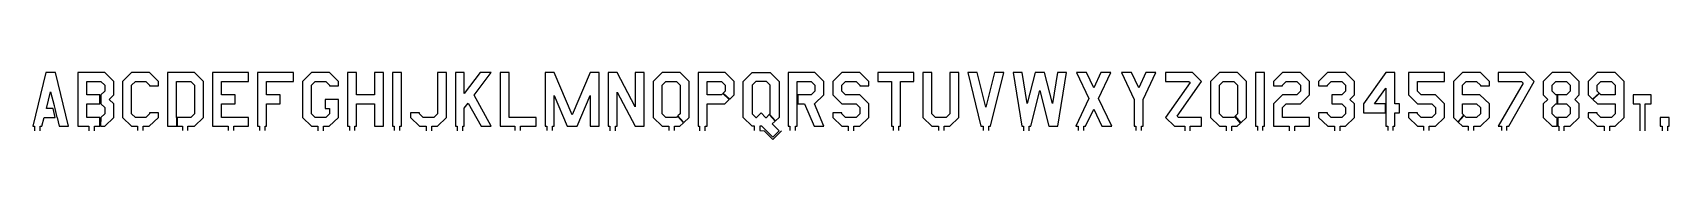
# Model space of a CAD drawing. Extents: x -244 to 1520, y 273 to 346.
import ezdxf

# ---------------------------------------------------------------- set-up
doc = ezdxf.new("R2010")
doc.units = 0

msp = doc.modelspace()

# ---------------------------------------------------------------- linework, layer by layer
at = {"layer": 'Calque 1', "color": 4}
for p, q in [((-229.843528, 345.752714), (-243.901722, 287.579658)), ((-219.374847, 345.752714), (-229.843528, 345.752714)), ((-205.316653, 287.579658), (-219.374847, 345.752714)), ((-166.343542, 345.752714), (-195.430069, 345.752714)), ((-195.430069, 345.752714), (-195.430069, 287.579658)), ((-185.728681, 321.508061), (-185.728681, 336.051325)), ((-185.728681, 336.051325), (-170.312292, 336.051325)), ((-170.312292, 336.051325), (-166.343542, 332.082575)), ((-156.642153, 336.051325), (-166.343542, 345.752714)), ((-156.642153, 321.508061), (-156.642153, 336.051325)), ((-137.257014, 345.752714), (-146.949583, 336.051325)), ((-146.949583, 336.051325), (-146.949583, 297.272227)), ((-117.863056, 345.752714), (-137.257014, 345.752714)), ((-137.257014, 332.082575), (-133.279444, 336.051325)), ((-133.279444, 336.051325), (-121.840625, 336.051325)), ((-121.840625, 336.051325), (-117.863056, 332.082575)), ((-108.170486, 336.051325), (-117.863056, 345.752714)), ((-108.170486, 331.20945), (-108.170486, 336.051325)), ((-69.391389, 345.752714), (-98.477917, 345.752714)), ((-98.477917, 345.752714), (-98.477917, 287.579658)), ((-88.776528, 297.272227), (-88.776528, 336.051325)), ((-88.776528, 336.051325), (-73.368958, 336.051325)), ((-73.368958, 336.051325), (-69.391389, 332.082575)), ((-59.69, 336.051325), (-69.391389, 345.752714)), ((-59.69, 297.272227), (-59.69, 336.051325)), ((-11.218333, 345.752714), (-49.997431, 345.752714)), ((-49.997431, 345.752714), (-49.997431, 287.579658)), ((-40.304861, 321.508061), (-40.304861, 336.051325)), ((-40.304861, 336.051325), (-11.218333, 336.051325)), ((-11.218333, 336.051325), (-11.218333, 345.752714)), ((37.262153, 345.752714), (-1.525764, 345.752714)), ((-1.525764, 345.752714), (-1.525764, 287.579658)), ((8.166806, 321.508061), (8.166806, 336.051325)), ((8.166806, 336.051325), (37.262153, 336.051325)), ((37.262153, 336.051325), (37.262153, 345.752714)), ((56.647292, 345.752714), (46.954722, 336.051325)), ((46.954722, 336.051325), (46.954722, 297.272227)), ((76.04125, 345.752714), (56.647292, 345.752714)), ((56.647292, 332.082575), (60.624861, 336.051325)), ((60.624861, 336.051325), (72.063681, 336.051325)), ((72.063681, 336.051325), (76.04125, 332.082575)), ((85.733819, 336.051325), (76.04125, 345.752714)), ((85.733819, 331.20945), (85.733819, 336.051325)), ((105.118958, 345.752714), (95.426389, 345.752714)), ((95.426389, 345.752714), (95.426389, 287.579658)), ((105.118958, 321.508061), (105.118958, 345.752714)), ((134.205486, 345.752714), (124.512917, 345.752714)), ((124.512917, 345.752714), (124.512917, 321.508061)), ((134.205486, 287.579658), (134.205486, 345.752714)), ((153.599444, 345.752714), (143.898056, 345.752714)), ((143.898056, 345.752714), (143.898056, 287.579658)), ((153.599444, 287.579658), (153.599444, 345.752714)), ((202.000556, 345.752714), (192.299167, 345.752714)), ((192.299167, 345.752714), (192.299167, 301.249797)), ((202.000556, 297.272227), (202.000556, 345.752714)), ((221.385694, 345.752714), (211.693125, 345.752714)), ((211.693125, 345.752714), (211.693125, 287.579658)), ((238.354306, 345.752714), (221.385694, 323.254311)), ((221.385694, 323.254311), (221.385694, 345.752714)), ((231.854375, 321.120005), (250.472222, 345.752714)), ((250.472222, 345.752714), (238.354306, 345.752714)), ((269.866181, 345.752714), (260.164792, 345.752714)), ((260.164792, 345.752714), (260.164792, 287.579658)), ((269.866181, 297.272227), (269.866181, 345.752714)), ((318.337861, 345.752714), (308.645278, 345.752714)), ((308.645278, 345.752714), (308.645278, 287.579658)), ((337.731806, 300.08563), (318.337861, 345.752714)), ((357.116944, 345.752714), (337.731806, 300.08563)), ((366.809528, 345.752714), (357.116944, 345.752714)), ((366.809528, 287.579658), (366.809528, 345.752714)), ((386.124083, 345.6557), (376.431528, 345.752714)), ((376.431528, 345.752714), (376.431528, 287.579658)), ((405.518056, 308.614033), (386.124083, 345.6557)), ((415.210639, 345.752714), (405.518056, 345.752714)), ((405.518056, 345.752714), (405.518056, 308.614033)), ((415.210639, 287.579658), (415.210639, 345.752714)), ((434.604583, 345.752714), (424.903194, 336.051325)), ((424.903194, 336.051325), (424.903194, 297.272227)), ((453.998528, 345.752714), (434.604583, 345.752714)), ((434.604583, 332.082575), (438.582139, 336.051325)), ((438.582139, 336.051325), (450.020972, 336.051325)), ((450.020972, 336.051325), (453.998528, 332.082575)), ((463.691111, 336.051325), (453.998528, 345.752714)), ((463.691111, 297.272227), (463.691111, 336.051325)), ((502.470194, 345.752714), (473.383695, 345.752714)), ((473.383695, 345.752714), (473.383695, 287.579658)), ((483.07625, 321.508061), (483.07625, 336.051325)), ((483.07625, 336.051325), (498.492639, 336.051325)), ((498.492639, 336.051325), (502.470194, 332.082575)), ((512.162778, 336.051325), (502.470194, 345.752714)), ((512.162778, 321.508061), (512.162778, 336.051325)), ((521.855361, 336.051325), (531.55675, 345.752714)), ((521.855361, 297.272227), (521.855361, 336.051325)), ((531.55675, 345.752714), (550.941861, 345.752714)), ((535.534306, 336.051325), (531.55675, 332.082575)), ((546.973139, 336.051325), (535.534306, 336.051325)), ((550.941861, 332.082575), (546.973139, 336.051325)), ((550.941861, 345.752714), (560.64325, 336.051325)), ((560.64325, 336.051325), (560.64325, 297.272227)), ((599.422361, 345.752714), (570.335833, 345.752714)), ((570.335833, 345.752714), (570.335833, 287.579658)), ((580.028417, 321.508061), (580.028417, 336.051325)), ((580.028417, 336.051325), (595.444806, 336.051325)), ((595.444806, 336.051325), (599.422361, 332.082575)), ((609.114916, 336.051325), (599.422361, 345.752714)), ((609.114916, 321.508061), (609.114916, 336.051325)), ((628.508889, 345.752714), (618.8075, 336.051325)), ((618.8075, 336.051325), (618.8075, 321.508061)), ((647.894028, 345.752714), (628.508889, 345.752714)), ((628.508889, 332.082575), (632.477639, 336.051325)), ((632.477639, 336.051325), (643.916472, 336.051325)), ((643.916472, 336.051325), (647.894028, 332.082575)), ((657.595417, 336.051325), (647.894028, 345.752714)), ((657.595417, 331.20945), (657.595417, 336.051325)), ((706.067083, 345.752714), (667.287972, 345.752714)), ((667.287972, 345.752714), (667.287972, 336.051325)), ((667.287972, 336.051325), (681.83125, 336.051325)), ((681.83125, 336.051325), (681.83125, 287.579658)), ((691.523805, 287.579658), (691.523805, 336.051325)), ((691.523805, 336.051325), (706.067083, 336.051325)), ((706.067083, 336.051325), (706.067083, 345.752714)), ((725.452222, 345.752714), (715.759639, 345.752714)), ((715.759639, 345.752714), (715.759639, 297.272227)), ((725.452222, 301.249797), (725.452222, 345.752714)), ((754.53875, 345.752714), (744.846195, 345.752714)), ((744.846195, 345.752714), (744.846195, 301.249797)), ((754.53875, 297.272227), (754.53875, 345.752714)), ((774.22375, 345.752714), (764.231305, 345.752714)), ((764.231305, 345.752714), (778.298333, 287.579658)), ((783.52825, 308.420005), (774.22375, 345.752714)), ((792.841583, 345.752714), (783.52825, 308.420005)), ((788.767028, 287.579658), (802.825194, 345.752714)), ((802.825194, 345.752714), (792.841583, 345.752714)), ((822.889444, 345.752714), (813.099861, 345.752714)), ((813.099861, 345.752714), (822.307361, 287.579658)), ((828.225194, 312.106533), (822.889444, 345.752714)), ((836.656583, 345.752714), (828.225194, 312.106533)), ((846.940084, 345.752714), (836.656583, 345.752714)), ((855.371472, 312.106533), (846.940084, 345.752714)), ((860.707222, 345.752714), (855.371472, 312.106533)), ((870.496806, 345.752714), (860.707222, 345.752714)), ((861.280472, 287.579658), (870.496806, 345.752714)), ((892.139722, 345.752714), (881.468194, 345.752714)), ((881.468194, 345.752714), (894.55625, 317.733339)), ((899.892028, 329.172158), (892.139722, 345.752714)), ((907.644306, 345.752714), (899.892028, 329.172158)), ((905.227778, 317.733339), (918.315833, 345.752714)), ((918.315833, 345.752714), (907.644306, 345.752714)), ((940.611389, 345.752714), (929.948695, 345.752714)), ((929.948695, 345.752714), (943.521806, 316.666186)), ((948.363695, 329.172158), (940.611389, 345.752714)), ((956.124806, 345.752714), (948.363695, 329.172158)), ((953.214361, 316.666186), (966.7875, 345.752714)), ((966.7875, 345.752714), (956.124806, 345.752714)), ((1006.53675, 345.752714), (977.450194, 345.752714)), ((977.450194, 345.752714), (977.450194, 336.051325)), ((977.450194, 336.051325), (1002.559167, 336.051325)), ((989.956195, 298.436394), (1016.238139, 336.051325)), ((1002.559167, 336.051325), (1003.732139, 334.887158)), ((1016.238139, 336.051325), (1006.53675, 345.752714)), ((1035.62325, 345.752714), (1025.930694, 336.051325)), ((1025.930694, 336.051325), (1025.930694, 297.272227)), ((1055.017222, 345.752714), (1035.62325, 345.752714)), ((1035.62325, 332.082575), (1039.600833, 336.051325)), ((1039.600833, 336.051325), (1051.039639, 336.051325)), ((1051.039639, 336.051325), (1055.017222, 332.082575)), ((1064.709806, 336.051325), (1055.017222, 345.752714)), ((1064.709806, 297.272227), (1064.709806, 336.051325)), ((1084.094916, 345.752714), (1074.402361, 345.752714)), ((1074.402361, 345.752714), (1074.402361, 287.579658)), ((1084.094916, 287.579658), (1084.094916, 345.752714)), ((1103.409528, 345.752714), (1093.716944, 336.051325)), ((1093.716944, 336.051325), (1093.716944, 331.20945)), ((1122.803472, 345.752714), (1103.409528, 345.752714)), ((1103.409528, 332.082575), (1107.387083, 336.051325)), ((1107.387083, 336.051325), (1118.825917, 336.051325)), ((1118.825917, 336.051325), (1122.803472, 332.082575)), ((1132.496028, 336.051325), (1122.803472, 345.752714)), ((1132.496028, 321.508061), (1132.496028, 336.051325)), ((1151.89, 345.752714), (1142.188611, 336.051325)), ((1142.188611, 336.051325), (1142.188611, 331.20945)), ((1171.275139, 345.752714), (1151.89, 345.752714)), ((1151.89, 332.082575), (1155.867584, 336.051325)), ((1155.867584, 336.051325), (1167.306389, 336.051325)), ((1167.306389, 336.051325), (1171.275139, 332.082575)), ((1180.976528, 336.051325), (1171.275139, 345.752714)), ((1180.976528, 321.508061), (1180.976528, 336.051325)), ((1214.904916, 345.752714), (1190.669083, 311.815491)), ((1224.5975, 345.752714), (1214.904916, 345.752714)), ((1224.5975, 311.815491), (1224.5975, 345.752714)), ((1277.928695, 345.752714), (1239.14075, 345.752714)), ((1239.14075, 345.752714), (1239.14075, 321.508061)), ((1248.842139, 325.48563), (1248.842139, 336.051325)), ((1248.842139, 336.051325), (1277.928695, 336.051325)), ((1277.928695, 336.051325), (1277.928695, 345.752714)), ((1297.313805, 345.752714), (1287.62125, 336.051325)), ((1287.62125, 336.051325), (1287.62125, 297.272227)), ((1316.707778, 345.752714), (1297.313805, 345.752714)), ((1297.313805, 332.082575), (1301.291389, 336.051325)), ((1301.291389, 336.051325), (1312.730194, 336.051325)), ((1312.730194, 336.051325), (1316.707778, 332.082575)), ((1326.400361, 336.051325), (1316.707778, 345.752714)), ((1326.400361, 331.20945), (1326.400361, 336.051325)), ((1365.179444, 345.752714), (1336.092917, 345.752714)), ((1336.092917, 345.752714), (1336.092917, 336.051325)), ((1336.092917, 336.051325), (1361.201861, 336.051325)), ((1347.249528, 287.579658), (1374.880833, 336.051325)), ((1361.201861, 336.051325), (1362.754083, 334.402089)), ((1374.880833, 336.051325), (1365.179444, 345.752714)), ((1394.265972, 345.752714), (1384.573417, 336.051325)), ((1384.573417, 336.051325), (1384.573417, 321.508061)), ((1394.265831, 332.082575), (1398.243386, 336.051325)), ((1413.659916, 345.752714), (1394.265972, 345.752714)), ((1398.243386, 336.051325), (1409.68222, 336.051325)), ((1409.68222, 336.051325), (1413.659775, 332.082575)), ((1423.3525, 336.051325), (1413.659916, 345.752714)), ((1423.3525, 321.508061), (1423.3525, 336.051325)), ((1442.737639, 345.752714), (1433.045084, 336.051325)), ((1433.045084, 336.051325), (1433.045084, 321.508061)), ((1462.131583, 345.752714), (1442.737639, 345.752714)), ((1442.737639, 332.082575), (1446.715194, 336.051325)), ((1446.715194, 336.051325), (1458.154028, 336.051325)), ((1458.154028, 336.051325), (1462.131583, 332.082575)), ((1471.824167, 336.051325), (1462.131583, 345.752714)), ((1471.824167, 297.272227), (1471.824167, 336.051325)), ((-229.067431, 306.973616), (-224.604792, 324.903547)), ((-224.604792, 324.903547), (-220.918264, 310.0957)), ((-171.405903, 321.508061), (-185.728681, 321.508061)), ((-171.405903, 311.815491), (-171.405903, 321.508061)), ((-170.453403, 321.508061), (-170.515139, 311.815491)), ((-170.312292, 321.508061), (-170.453403, 321.508061)), ((-166.343542, 325.48563), (-170.312292, 321.508061)), ((-166.343542, 332.082575), (-166.343542, 325.48563)), ((-161.492847, 316.666186), (-156.642153, 321.508061)), ((-137.257014, 301.249797), (-137.257014, 332.082575)), ((-117.863056, 332.082575), (-117.863056, 331.20945)), ((-117.863056, 331.20945), (-108.170486, 331.20945)), ((-69.391389, 332.082575), (-69.391389, 301.249797)), ((-25.761597, 321.508061), (-40.304861, 321.508061)), ((-25.761597, 311.815491), (-25.761597, 321.508061)), ((22.710069, 321.508061), (8.166806, 321.508061)), ((22.710069, 311.815491), (22.710069, 321.508061)), ((56.647292, 301.249797), (56.647292, 332.082575)), ((76.04125, 332.082575), (76.04125, 331.20945)), ((76.04125, 331.20945), (85.733819, 331.20945)), ((124.512917, 321.508061), (105.118958, 321.508061)), ((250.472222, 287.579658), (231.854375, 321.120005)), ((318.337861, 287.579658), (318.337861, 320.925977)), ((318.337861, 320.925977), (332.396028, 287.579658)), ((342.96175, 287.579658), (357.116944, 320.925977)), ((357.116944, 320.925977), (357.116944, 287.579658)), ((386.124083, 287.579658), (386.124083, 324.612505)), ((386.124083, 324.612505), (405.518056, 287.579658)), ((434.604583, 301.249797), (434.604583, 332.082575)), ((453.998528, 332.082575), (453.998528, 301.249797)), ((498.492639, 321.508061), (483.07625, 321.508061)), ((500.027222, 323.042644), (498.492639, 321.508061)), ((506.959306, 316.498616), (500.027222, 323.042644)), ((502.470194, 325.48563), (500.53875, 323.554172)), ((500.53875, 323.554172), (507.453194, 316.974866)), ((502.470194, 332.082575), (502.470194, 325.48563)), ((507.453194, 316.974866), (512.162778, 321.508061)), ((531.55675, 332.082575), (531.55675, 301.249797)), ((550.941861, 301.249797), (550.941861, 332.082575)), ((580.063695, 321.508061), (580.028417, 321.508061)), ((580.063695, 311.815491), (580.063695, 321.508061)), ((595.444806, 321.508061), (580.786861, 321.508061)), ((580.786861, 321.508061), (580.786861, 311.815491)), ((599.422361, 325.48563), (595.444806, 321.508061)), ((599.034306, 311.815491), (609.114916, 321.508061)), ((599.422361, 332.082575), (599.422361, 325.48563)), ((618.8075, 321.508061), (628.508889, 311.815491)), ((628.508889, 325.48563), (628.508889, 332.082575)), ((632.477639, 321.508061), (628.508889, 325.48563)), ((647.894028, 321.508061), (632.477639, 321.508061)), ((647.894028, 332.082575), (647.894028, 331.20945)), ((647.894028, 331.20945), (657.595417, 331.20945)), ((657.595417, 311.815491), (647.894028, 321.508061)), ((832.10575, 287.579658), (841.798333, 326.455769)), ((841.798333, 326.455769), (851.490917, 287.579658)), ((894.55625, 317.733339), (880.498056, 287.579658)), ((919.285972, 287.579658), (905.227778, 317.733339)), ((1003.732139, 334.887158), (977.450194, 297.272227)), ((1035.62325, 301.249797), (1035.62325, 332.082575)), ((1055.017222, 332.082575), (1055.017222, 301.249797)), ((1093.716944, 331.20945), (1103.409528, 331.20945)), ((1103.409528, 321.508061), (1093.716944, 311.815491)), ((1103.409528, 331.20945), (1103.409528, 332.082575)), ((1118.825917, 321.508061), (1103.409528, 321.508061)), ((1122.803472, 325.48563), (1118.825917, 321.508061)), ((1122.803472, 332.082575), (1122.803472, 325.48563)), ((1122.803472, 311.815491), (1132.496028, 321.508061)), ((1142.188611, 331.20945), (1151.89, 331.20945)), ((1151.89, 331.20945), (1151.89, 332.082575)), ((1167.306389, 321.508061), (1156.740694, 321.508061)), ((1156.740694, 321.508061), (1156.740694, 311.815491)), ((1171.275139, 325.48563), (1167.306389, 321.508061)), ((1171.275139, 332.082575), (1171.275139, 325.48563)), ((1176.125833, 316.666186), (1180.976528, 321.508061)), ((1202.69, 311.815491), (1214.904916, 328.687089)), ((1214.904916, 328.687089), (1214.904916, 311.815491)), ((1239.14075, 321.508061), (1248.842139, 311.815491)), ((1252.810917, 321.508061), (1248.842139, 325.48563)), ((1268.227306, 321.508061), (1252.810917, 321.508061)), ((1277.928695, 311.815491), (1268.227306, 321.508061)), ((1297.313805, 321.508061), (1297.313805, 332.082575)), ((1316.319722, 321.508061), (1297.313805, 321.508061)), ((1326.400361, 311.815491), (1316.319722, 321.508061)), ((1316.707778, 332.082575), (1316.707778, 331.20945)), ((1316.707778, 331.20945), (1326.400361, 331.20945)), ((1362.754083, 334.402089), (1336.092917, 287.579658)), ((1384.573417, 321.508061), (1389.415278, 316.666186)), ((1394.265831, 325.48563), (1394.265831, 332.082575)), ((1398.243386, 321.508061), (1394.265831, 325.48563)), ((1399.539859, 321.508061), (1398.243386, 321.508061)), ((1399.566388, 311.815491), (1399.539859, 321.508061)), ((1409.68222, 321.508061), (1399.989665, 321.508061)), ((1399.989665, 321.508061), (1400.024942, 311.815491)), ((1413.659775, 325.48563), (1409.68222, 321.508061)), ((1413.659775, 332.082575), (1413.659775, 325.48563)), ((1418.501806, 316.666186), (1423.3525, 321.508061)), ((1433.045084, 321.508061), (1437.728194, 317.001325)), ((1437.728194, 317.001325), (1444.739639, 323.483616)), ((1444.968972, 323.254311), (1437.983972, 316.7632)), ((1442.737639, 325.48563), (1442.737639, 332.082575)), ((1444.739639, 323.483616), (1442.737639, 325.48563)), ((1446.715194, 321.508061), (1444.968972, 323.254311)), ((1462.131583, 321.508061), (1446.715194, 321.508061)), ((1462.131583, 332.082575), (1462.131583, 321.508061)), ((1500.910694, 321.508061), (1481.51675, 321.508061)), ((1481.51675, 321.508061), (1481.51675, 311.815491)), ((1500.910694, 311.815491), (1500.910694, 321.508061)), ((-221.914861, 306.973616), (-229.067431, 306.973616)), ((-219.621806, 297.272227), (-221.914861, 306.973616)), ((-220.918264, 310.0957), (-220.82125, 309.707644)), ((-220.82125, 309.707644), (-220.142153, 306.973616)), ((-220.142153, 306.973616), (-220.150958, 306.973616)), ((-220.150958, 306.973616), (-217.760889, 297.272227)), ((-185.728681, 297.272227), (-185.728681, 311.815491)), ((-185.728681, 311.815491), (-171.405903, 311.815491)), ((-170.515139, 311.815491), (-170.312292, 311.815491)), ((-170.312292, 311.815491), (-166.343542, 307.837922)), ((-166.343542, 301.249797), (-170.312292, 297.272227)), ((-166.343542, 307.837922), (-166.343542, 301.249797)), ((-156.642153, 311.815491), (-161.492847, 316.666186)), ((-156.642153, 297.272227), (-156.642153, 311.815491)), ((-133.279444, 297.272227), (-137.257014, 301.249797)), ((-117.863056, 301.249797), (-121.840625, 297.272227)), ((-108.170486, 302.122922), (-117.863056, 302.122922)), ((-117.863056, 302.122922), (-117.863056, 301.249797)), ((-108.170486, 297.272227), (-108.170486, 302.122922)), ((-69.391389, 301.249797), (-73.368958, 297.272227)), ((-40.304861, 297.272227), (-40.304861, 311.815491)), ((-40.304861, 311.815491), (-25.761597, 311.815491)), ((8.166806, 287.579658), (8.166806, 311.815491)), ((8.166806, 311.815491), (22.710069, 311.815491)), ((60.624861, 297.272227), (56.647292, 301.249797)), ((85.733819, 316.666186), (71.190556, 316.666186)), ((71.190556, 316.666186), (71.190556, 306.973616)), ((71.190556, 306.973616), (76.04125, 306.973616)), ((76.04125, 301.249797), (72.063681, 297.272227)), ((76.04125, 306.973616), (76.04125, 301.249797)), ((85.733819, 297.272227), (85.733819, 316.666186)), ((105.118958, 287.579658), (105.118958, 311.815491)), ((105.118958, 311.815491), (124.512917, 311.815491)), ((124.512917, 311.815491), (124.512917, 287.579658)), ((172.914028, 302.122922), (163.212639, 302.122922)), ((163.212639, 302.122922), (163.212639, 297.272227)), ((172.914028, 301.249797), (172.914028, 302.122922)), ((176.891597, 297.272227), (172.914028, 301.249797)), ((192.299167, 301.249797), (188.330417, 297.272227)), ((221.385694, 307.158825), (225.460278, 312.591602)), ((221.385694, 287.579658), (221.385694, 307.158825)), ((225.460278, 312.591602), (239.421458, 287.579658)), ((438.582139, 297.272227), (434.604583, 301.249797)), ((453.998528, 301.249797), (451.582028, 298.833269)), ((483.07625, 287.579658), (483.07625, 311.815491)), ((483.07625, 311.815491), (502.082139, 311.815491)), ((502.082139, 311.815491), (506.959306, 316.498616)), ((531.55675, 301.249797), (535.534306, 297.272227)), ((536.407416, 297.272227), (541.249306, 302.122922)), ((541.249306, 302.122922), (546.1, 297.272227)), ((546.973139, 297.272227), (550.174583, 300.482505)), ((550.174583, 300.482505), (556.533417, 293.277019)), ((550.518528, 300.826464), (550.941861, 301.249797)), ((556.895, 293.620977), (550.518528, 300.826464)), ((580.028417, 287.579658), (580.028417, 311.815491)), ((580.028417, 311.815491), (580.063695, 311.815491)), ((580.786861, 311.815491), (588.26575, 311.815491)), ((588.26575, 311.815491), (598.54925, 287.579658)), ((609.114916, 287.579658), (599.034306, 311.815491)), ((628.508889, 302.122922), (618.8075, 302.122922)), ((618.8075, 302.122922), (618.8075, 297.272227)), ((628.508889, 311.815491), (643.916472, 311.815491)), ((628.508889, 301.249797), (628.508889, 302.122922)), ((632.477639, 297.272227), (628.508889, 301.249797)), ((643.916472, 311.815491), (647.894028, 307.837922)), ((647.894028, 301.249797), (643.916472, 297.272227)), ((647.894028, 307.837922), (647.894028, 301.249797)), ((657.595417, 297.272227), (657.595417, 311.815491)), ((729.429806, 297.272227), (725.452222, 301.249797)), ((744.846195, 301.249797), (740.868611, 297.272227)), ((891.169583, 287.579658), (899.892028, 306.188686)), ((899.892028, 306.188686), (908.614444, 287.579658)), ((943.521806, 316.666186), (943.521806, 287.579658)), ((953.214361, 287.579658), (953.214361, 316.666186)), ((1039.600833, 297.272227), (1035.62325, 301.249797)), ((1055.017222, 301.249797), (1052.344916, 298.577505)), ((1093.716944, 311.815491), (1093.716944, 287.579658)), ((1103.409528, 307.837922), (1107.387083, 311.815491)), ((1103.409528, 297.272227), (1103.409528, 307.837922)), ((1107.387083, 311.815491), (1122.803472, 311.815491)), ((1151.89, 302.122922), (1142.188611, 302.122922)), ((1142.188611, 302.122922), (1142.188611, 297.272227)), ((1151.89, 301.249797), (1151.89, 302.122922)), ((1155.867584, 297.272227), (1151.89, 301.249797)), ((1156.740694, 311.815491), (1167.306389, 311.815491)), ((1167.306389, 311.815491), (1171.275139, 307.837922)), ((1171.275139, 301.249797), (1167.306389, 297.272227)), ((1171.275139, 307.837922), (1171.275139, 301.249797)), ((1180.976528, 311.815491), (1176.125833, 316.666186)), ((1180.976528, 297.272227), (1180.976528, 311.815491)), ((1190.669083, 311.815491), (1190.669083, 302.122922)), ((1190.669083, 302.122922), (1214.27875, 302.122922)), ((1214.27875, 311.815491), (1202.69, 311.815491)), ((1214.27875, 302.122922), (1214.27875, 311.815491)), ((1214.904916, 311.815491), (1214.737361, 311.815491)), ((1214.737361, 311.815491), (1214.737361, 302.122922)), ((1214.737361, 302.122922), (1214.904916, 302.122922)), ((1214.904916, 302.122922), (1214.904916, 287.579658)), ((1229.448194, 311.815491), (1224.5975, 311.815491)), ((1224.5975, 287.579658), (1224.5975, 302.122922)), ((1224.5975, 302.122922), (1229.448194, 302.122922)), ((1229.448194, 302.122922), (1229.448194, 311.815491)), ((1248.842139, 302.122922), (1239.14075, 302.122922)), ((1239.14075, 302.122922), (1239.14075, 297.272227)), ((1248.842139, 311.815491), (1264.249722, 311.815491)), ((1248.842139, 301.249797), (1248.842139, 302.122922)), ((1252.810917, 297.272227), (1248.842139, 301.249797)), ((1264.249722, 311.815491), (1268.227306, 307.837922)), ((1268.227306, 301.249797), (1264.249722, 297.272227)), ((1268.227306, 307.837922), (1268.227306, 301.249797)), ((1277.928695, 297.272227), (1277.928695, 311.815491)), ((1297.313805, 301.249797), (1297.313805, 311.815491)), ((1297.313805, 311.815491), (1312.730194, 311.815491)), ((1298.8925, 299.671116), (1297.313805, 301.249797)), ((1312.730194, 311.815491), (1316.707778, 307.837922)), ((1316.707778, 301.249797), (1312.730194, 297.272227)), ((1316.707778, 307.837922), (1316.707778, 301.249797)), ((1326.400361, 297.272227), (1326.400361, 311.815491)), ((1389.415278, 316.666186), (1384.573417, 311.815491)), ((1384.573417, 311.815491), (1384.573417, 297.272227)), ((1394.265888, 307.837922), (1398.243443, 311.815491)), ((1394.265888, 301.249797), (1394.265888, 307.837922)), ((1398.243443, 297.272227), (1394.265888, 301.249797)), ((1398.243443, 311.815491), (1399.566388, 311.815491)), ((1400.024942, 311.815491), (1409.68222, 311.815491)), ((1409.68222, 311.815491), (1413.659775, 307.837922)), ((1413.659775, 301.249797), (1409.68222, 297.272227)), ((1413.659775, 307.837922), (1413.659775, 301.249797)), ((1423.3525, 311.815491), (1418.501806, 316.666186)), ((1423.3525, 297.272227), (1423.3525, 311.815491)), ((1442.737639, 302.122922), (1433.045084, 302.122922)), ((1433.045084, 302.122922), (1433.045084, 297.272227)), ((1437.983972, 316.7632), (1443.125694, 311.815491)), ((1442.737639, 301.249797), (1442.737639, 302.122922)), ((1446.715194, 297.272227), (1442.737639, 301.249797)), ((1443.125694, 311.815491), (1462.131583, 311.815491)), ((1462.131583, 301.249797), (1458.154028, 297.272227)), ((1462.131583, 311.815491), (1462.131583, 301.249797)), ((1481.51675, 311.815491), (1488.510556, 311.815491)), ((1488.510556, 311.815491), (1488.510556, 282.78188)), ((1494.446028, 282.78188), (1494.446028, 311.815491)), ((1494.446028, 311.815491), (1500.910694, 311.815491)), ((-243.901722, 287.579658), (-241.970264, 287.579658)), ((-241.970264, 287.579658), (-241.970264, 282.861255)), ((-236.025972, 282.861255), (-236.025972, 287.579658)), ((-236.025972, 287.579658), (-233.909306, 287.579658)), ((-233.909306, 287.579658), (-231.492778, 297.272227)), ((-231.492778, 297.272227), (-219.621806, 297.272227)), ((-217.760889, 297.272227), (-217.725611, 297.272227)), ((-217.725611, 297.272227), (-215.300264, 287.579658)), ((-215.300264, 287.579658), (-205.316653, 287.579658)), ((-195.430069, 287.579658), (-183.329792, 287.579658)), ((-171.405903, 297.272227), (-185.728681, 297.272227)), ((-183.329792, 287.579658), (-183.329792, 282.808339)), ((-177.385486, 282.808339), (-177.385486, 287.579658)), ((-177.385486, 287.579658), (-171.405903, 287.579658)), ((-171.405903, 287.579658), (-171.405903, 297.272227)), ((-170.612153, 297.272227), (-170.673889, 287.579658)), ((-170.673889, 287.579658), (-166.343542, 287.579658)), ((-170.312292, 297.272227), (-170.612153, 297.272227)), ((-166.343542, 287.579658), (-156.642153, 297.272227)), ((-146.949583, 297.272227), (-137.257014, 287.579658)), ((-137.257014, 287.579658), (-130.854097, 287.579658)), ((-121.840625, 297.272227), (-133.279444, 297.272227)), ((-130.854097, 287.579658), (-130.854097, 282.914172)), ((-124.909792, 282.914172), (-124.909792, 287.579658)), ((-124.909792, 287.579658), (-118.251111, 287.579658)), ((-118.251111, 287.579658), (-108.170486, 297.272227)), ((-98.477917, 287.579658), (-88.688333, 287.579658)), ((-88.626597, 297.272227), (-88.776528, 297.272227)), ((-88.688333, 287.579658), (-88.626597, 297.272227)), ((-88.167986, 297.272227), (-88.19443, 287.579658)), ((-88.19443, 287.579658), (-82.567625, 287.579658)), ((-73.368958, 297.272227), (-88.167986, 297.272227)), ((-82.567625, 287.579658), (-82.567625, 282.914172)), ((-76.623333, 282.914172), (-76.623333, 287.579658)), ((-76.623333, 287.579658), (-69.391389, 287.579658)), ((-69.391389, 287.579658), (-59.69, 297.272227)), ((-49.997431, 287.579658), (-33.17875, 287.579658)), ((-11.218333, 297.272227), (-40.304861, 297.272227)), ((-33.17875, 287.579658), (-33.17875, 282.914172)), ((-27.234444, 282.914172), (-27.234444, 287.579658)), ((-27.234444, 287.579658), (-11.218333, 287.579658)), ((-11.218333, 287.579658), (-11.218333, 297.272227)), ((-1.525764, 287.579658), (0.670278, 287.579658)), ((0.670278, 287.579658), (0.670278, 282.914172)), ((6.605764, 282.914172), (6.605764, 287.579658)), ((6.605764, 287.579658), (8.166806, 287.579658)), ((46.954722, 297.272227), (56.647292, 287.579658)), ((56.647292, 287.579658), (63.614653, 287.579658)), ((72.063681, 297.272227), (60.624861, 297.272227)), ((63.614653, 287.579658), (63.614653, 282.808339)), ((69.558958, 282.808339), (69.558958, 287.579658)), ((69.558958, 287.579658), (75.653194, 287.579658)), ((75.653194, 287.579658), (85.733819, 297.272227)), ((95.426389, 287.579658), (97.463681, 287.579658)), ((97.463681, 287.579658), (97.463681, 282.914172)), ((103.399167, 282.914172), (103.399167, 287.579658)), ((103.399167, 287.579658), (105.118958, 287.579658)), ((124.512917, 287.579658), (134.205486, 287.579658)), ((143.898056, 287.579658), (145.750139, 287.579658)), ((145.750139, 287.579658), (145.750139, 282.914172)), ((151.685625, 282.914172), (151.685625, 287.579658)), ((151.685625, 287.579658), (153.599444, 287.579658)), ((163.212639, 297.272227), (172.914028, 287.579658)), ((172.914028, 287.579658), (180.366458, 287.579658)), ((188.330417, 297.272227), (176.891597, 297.272227)), ((180.366458, 287.579658), (180.366458, 282.808339)), ((186.301944, 282.808339), (186.301944, 287.579658)), ((186.301944, 287.579658), (192.299167, 287.579658)), ((192.299167, 287.579658), (202.000556, 297.272227)), ((211.693125, 287.579658), (213.765694, 287.579658)), ((213.765694, 287.579658), (213.765694, 282.808339)), ((219.71, 282.808339), (219.71, 287.579658)), ((219.71, 287.579658), (221.385694, 287.579658)), ((239.421458, 287.579658), (250.472222, 287.579658)), ((260.164792, 287.579658), (275.942778, 287.579658)), ((298.952694, 297.272227), (269.866181, 297.272227)), ((275.942778, 287.579658), (275.942778, 282.914172)), ((281.887083, 282.914172), (281.887083, 287.579658)), ((281.887083, 287.579658), (298.952694, 287.579658)), ((298.952694, 287.579658), (298.952694, 297.272227)), ((308.645278, 287.579658), (310.45325, 287.579658)), ((310.45325, 287.579658), (310.45325, 282.914172)), ((316.38875, 282.914172), (316.38875, 287.579658)), ((316.38875, 287.579658), (318.337861, 287.579658)), ((332.396028, 287.579658), (342.96175, 287.579658)), ((357.116944, 287.579658), (366.809528, 287.579658)), ((376.431528, 287.579658), (378.362972, 287.579658)), ((378.362972, 287.579658), (378.362972, 282.808339)), ((384.298472, 282.808339), (384.298472, 287.579658)), ((384.298472, 287.579658), (386.124083, 287.579658)), ((405.518056, 287.579658), (415.210639, 287.579658)), ((424.903194, 297.272227), (434.604583, 287.579658)), ((434.604583, 287.579658), (441.968805, 287.579658)), ((450.020972, 297.272227), (438.582139, 297.272227)), ((441.968805, 287.579658), (441.968805, 282.914172)), ((447.913139, 282.914172), (447.913139, 287.579658)), ((447.913139, 287.579658), (453.610472, 287.579658)), ((451.202778, 298.454033), (450.020972, 297.272227)), ((457.588056, 291.407297), (451.202778, 298.454033)), ((451.582028, 298.833269), (457.967306, 291.768894)), ((453.610472, 287.579658), (457.588056, 291.407297)), ((457.967306, 291.768894), (463.691111, 297.272227)), ((473.383695, 287.579658), (475.04175, 287.579658)), ((475.04175, 287.579658), (475.04175, 282.808339)), ((480.986028, 282.808339), (480.986028, 287.579658)), ((480.986028, 287.579658), (483.07625, 287.579658)), ((531.55675, 287.579658), (521.855361, 297.272227)), ((534.026195, 287.579658), (531.55675, 287.579658)), ((534.026195, 282.914172), (534.026195, 287.579658)), ((535.534306, 297.272227), (536.407416, 297.272227)), ((542.122416, 287.579658), (539.961667, 287.579658)), ((539.961667, 287.579658), (539.961667, 282.914172)), ((539.961667, 282.914172), (544.741806, 282.587852)), ((553.949306, 275.752783), (542.122416, 287.579658)), ((544.741806, 282.587852), (553.949306, 273.371533)), ((546.1, 297.272227), (546.973139, 297.272227)), ((556.533417, 293.277019), (553.270194, 290.102019)), ((553.270194, 290.102019), (560.837306, 282.534936)), ((560.837306, 282.534936), (553.949306, 275.752783)), ((553.949306, 273.371533), (563.245, 282.534936)), ((560.64325, 297.272227), (556.895, 293.620977)), ((570.335833, 287.579658), (572.39075, 287.579658)), ((572.39075, 287.579658), (572.39075, 282.914172)), ((578.32625, 282.914172), (578.32625, 287.579658)), ((578.32625, 287.579658), (580.028417, 287.579658)), ((598.54925, 287.579658), (609.114916, 287.579658)), ((618.8075, 297.272227), (628.508889, 287.579658)), ((628.508889, 287.579658), (635.335139, 287.579658)), ((643.916472, 297.272227), (632.477639, 297.272227)), ((635.335139, 287.579658), (635.335139, 282.808339)), ((641.279444, 282.808339), (641.279444, 287.579658)), ((641.279444, 287.579658), (647.894028, 287.579658)), ((647.894028, 287.579658), (657.595417, 297.272227)), ((681.83125, 287.579658), (683.842083, 287.579658)), ((683.842083, 287.579658), (683.842083, 282.914172)), ((689.786389, 282.914172), (689.786389, 287.579658)), ((689.786389, 287.579658), (691.523805, 287.579658)), ((715.759639, 297.272227), (725.452222, 287.579658)), ((725.452222, 287.579658), (732.569528, 287.579658)), ((740.868611, 297.272227), (729.429806, 297.272227)), ((732.569528, 287.579658), (732.569528, 282.914172)), ((738.513805, 282.914172), (738.513805, 287.579658)), ((738.513805, 287.579658), (744.846195, 287.579658)), ((744.846195, 287.579658), (754.53875, 297.272227)), ((778.298333, 287.579658), (780.855972, 287.579658)), ((780.855972, 287.579658), (780.855972, 282.914172)), ((786.800278, 282.914172), (786.800278, 287.579658)), ((786.800278, 287.579658), (788.767028, 287.579658)), ((822.307361, 287.579658), (824.29175, 287.579658)), ((824.29175, 287.579658), (824.29175, 282.808339)), ((830.236028, 282.808339), (830.236028, 287.579658)), ((830.236028, 287.579658), (832.10575, 287.579658)), ((851.490917, 287.579658), (861.280472, 287.579658)), ((880.498056, 287.579658), (883.276195, 287.579658)), ((883.276195, 287.579658), (883.276195, 282.914172)), ((889.211667, 282.914172), (889.211667, 287.579658)), ((889.211667, 287.579658), (891.169583, 287.579658)), ((908.614444, 287.579658), (919.285972, 287.579658)), ((943.521806, 287.579658), (945.338611, 287.579658)), ((945.338611, 287.579658), (945.338611, 282.914172)), ((951.282917, 282.914172), (951.282917, 287.579658)), ((951.282917, 287.579658), (953.214361, 287.579658)), ((977.450194, 297.272227), (987.151583, 287.579658)), ((987.151583, 287.579658), (998.034806, 287.579658)), ((991.120361, 297.272227), (989.956195, 298.436394)), ((1016.238139, 297.272227), (991.120361, 297.272227)), ((998.034806, 287.579658), (998.034806, 282.808339)), ((1003.979083, 282.808339), (1003.979083, 287.579658)), ((1003.979083, 287.579658), (1016.238139, 287.579658)), ((1016.238139, 287.579658), (1016.238139, 297.272227)), ((1025.930694, 297.272227), (1035.62325, 287.579658)), ((1035.62325, 287.579658), (1042.687639, 287.579658)), ((1051.039639, 297.272227), (1039.600833, 297.272227)), ((1042.687639, 287.579658), (1042.687639, 282.808339)), ((1048.623139, 282.808339), (1048.623139, 287.579658)), ((1048.623139, 287.579658), (1054.629167, 287.579658)), ((1052.062694, 298.295283), (1051.039639, 297.272227)), ((1058.306861, 291.116255), (1052.062694, 298.295283)), ((1052.344916, 298.577505), (1058.589083, 291.380839)), ((1054.629167, 287.579658), (1058.306861, 291.116255)), ((1058.589083, 291.380839), (1064.709806, 297.272227)), ((1074.402361, 287.579658), (1076.307361, 287.579658)), ((1076.307361, 287.579658), (1076.307361, 282.914172)), ((1082.251667, 282.914172), (1082.251667, 287.579658)), ((1082.251667, 287.579658), (1084.094916, 287.579658)), ((1093.716944, 287.579658), (1110.703194, 287.579658)), ((1132.496028, 297.272227), (1103.409528, 297.272227)), ((1110.703194, 287.579658), (1110.703194, 282.808339)), ((1116.6475, 282.808339), (1116.6475, 287.579658)), ((1116.6475, 287.579658), (1132.496028, 287.579658)), ((1132.496028, 287.579658), (1132.496028, 297.272227)), ((1142.188611, 297.272227), (1152.278056, 287.579658)), ((1152.278056, 287.579658), (1159.545278, 287.579658)), ((1167.306389, 297.272227), (1155.867584, 297.272227)), ((1159.545278, 287.579658), (1159.545278, 282.808339)), ((1165.48075, 282.808339), (1165.48075, 287.579658)), ((1165.48075, 287.579658), (1171.275139, 287.579658)), ((1171.275139, 287.579658), (1180.976528, 297.272227)), ((1214.904916, 287.579658), (1216.871667, 287.579658)), ((1216.871667, 287.579658), (1216.871667, 282.914172)), ((1222.807139, 282.914172), (1222.807139, 287.579658)), ((1222.807139, 287.579658), (1224.5975, 287.579658)), ((1239.14075, 297.272227), (1248.842139, 287.579658)), ((1248.842139, 287.579658), (1255.45675, 287.579658)), ((1264.249722, 297.272227), (1252.810917, 297.272227)), ((1255.45675, 287.579658), (1255.45675, 282.914172)), ((1261.392222, 282.914172), (1261.392222, 287.579658)), ((1261.392222, 287.579658), (1268.227306, 287.579658)), ((1268.227306, 287.579658), (1277.928695, 297.272227)), ((1287.62125, 297.272227), (1292.648333, 292.245144)), ((1292.648333, 292.245144), (1298.8925, 299.671116)), ((1299.139444, 299.424172), (1292.895278, 291.9982)), ((1292.895278, 291.9982), (1297.313805, 287.579658)), ((1297.313805, 287.579658), (1303.628528, 287.579658)), ((1301.291389, 297.272227), (1299.139444, 299.424172)), ((1312.730194, 297.272227), (1301.291389, 297.272227)), ((1303.628528, 287.579658), (1303.628528, 282.914172)), ((1309.572861, 282.914172), (1309.572861, 287.579658)), ((1309.572861, 287.579658), (1316.707778, 287.579658)), ((1316.707778, 287.579658), (1326.400361, 297.272227)), ((1336.092917, 287.579658), (1339.347306, 287.579658)), ((1339.347306, 287.579658), (1339.347306, 282.914172)), ((1345.291583, 282.914172), (1345.291583, 287.579658)), ((1345.291583, 287.579658), (1347.249528, 287.579658)), ((1384.573417, 297.272227), (1394.265972, 287.579658)), ((1394.265972, 287.579658), (1399.628194, 287.579658)), ((1399.601666, 297.272227), (1398.243443, 297.272227)), ((1399.628194, 287.579658), (1399.601666, 297.272227)), ((1409.68222, 297.272227), (1400.077831, 297.272227)), ((1400.077831, 297.272227), (1400.121942, 287.579658)), ((1400.121942, 287.579658), (1401.303748, 287.579658)), ((1401.303748, 287.579658), (1401.303748, 282.808339)), ((1407.248194, 282.808339), (1407.248194, 287.579658)), ((1407.248194, 287.579658), (1413.659916, 287.579658)), ((1413.659916, 287.579658), (1423.3525, 297.272227)), ((1433.045084, 297.272227), (1442.737639, 287.579658)), ((1442.737639, 287.579658), (1450.251806, 287.579658)), ((1458.154028, 297.272227), (1446.715194, 297.272227)), ((1450.251806, 287.579658), (1450.251806, 282.808339)), ((1456.196111, 282.808339), (1456.196111, 287.579658)), ((1456.196111, 287.579658), (1462.131583, 287.579658)), ((1462.131583, 287.579658), (1471.824167, 297.272227)), ((1520.375194, 297.272227), (1510.682639, 297.272227)), ((1510.682639, 297.272227), (1510.682639, 287.579658)), ((1510.682639, 287.579658), (1512.869861, 287.579658)), ((1512.869861, 287.579658), (1512.869861, 282.808339)), ((1518.814167, 282.808339), (1518.814167, 287.579658)), ((1518.814167, 287.579658), (1520.375194, 287.579658)), ((1520.375194, 287.579658), (1520.375194, 297.272227))]:
    msp.add_line(p, q, dxfattribs=at)

doc.saveas('drawing.dxf')
